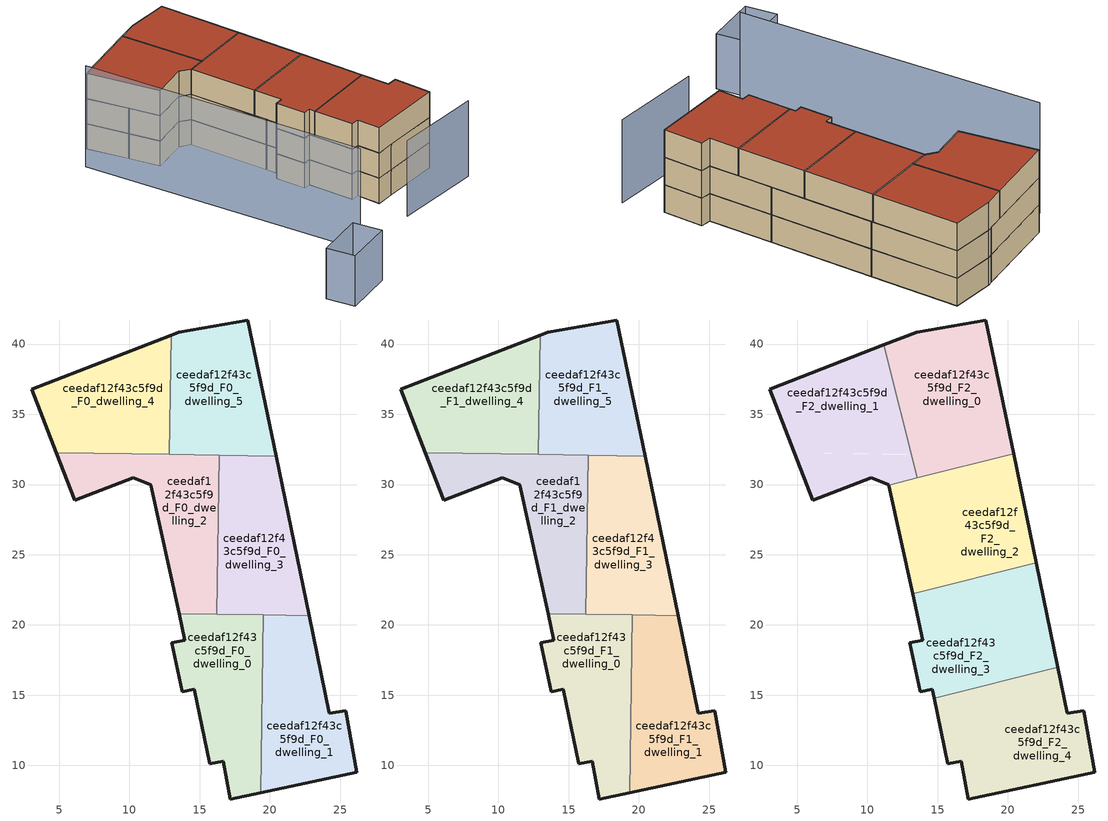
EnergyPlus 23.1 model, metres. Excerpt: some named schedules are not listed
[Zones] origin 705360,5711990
ceedaf12f43c5f9d_F0_dwelling_0
 floor ground (EU_floor_Construction): 19.35,8.08 19.54,20.72 13.54,20.81 13.96,18.93 13.03,18.74 13.75,15.24 14.62,15.42 15.72,10.13 16.68,10.3 17.18,7.62 z0
 wall outside (EU_wall_Construction): 19.35,8.08 17.18,7.62 16.68,10.3 15.72,10.13 14.62,15.42 13.75,15.24 13.03,18.74 13.96,18.93 13.54,20.81 z0:3
 wall to ceedaf12f43c5f9d_F0_dwelling_1 (EU_wall_Construction): 19.54,20.72 19.35,8.08 z0:3
 wall to ceedaf12f43c5f9d_F0_dwelling_3 (EU_wall_Construction): 16.23,20.77 19.54,20.72 z0:3
 wall to ceedaf12f43c5f9d_F0_dwelling_2 (EU_wall_Construction): 13.54,20.81 16.23,20.77 z0:3
ceedaf12f43c5f9d_F0_dwelling_1
 floor ground (EU_floor_Construction): 26.19,9.53 25.4,13.91 24.24,13.71 22.8,20.67 19.54,20.72 19.35,8.08 z0
 wall outside (EU_wall_Construction): 22.8,20.67 24.24,13.71 25.4,13.91 26.19,9.53 19.35,8.08 z0:3
 wall to ceedaf12f43c5f9d_F0_dwelling_3 (EU_wall_Construction): 19.54,20.72 22.8,20.67 z0:3
ceedaf12f43c5f9d_F0_dwelling_2
 floor ground (EU_floor_Construction): 16.23,20.77 16.4,32.08 4.82,32.25 6.12,28.89 10.27,30.5 11.52,29.97 13.54,20.81 z0
 wall outside (EU_wall_Construction): 13.54,20.81 11.52,29.97 10.27,30.5 6.12,28.89 4.82,32.25 z0:3
 wall to ceedaf12f43c5f9d_F0_dwelling_3 (EU_wall_Construction): 16.4,32.08 16.23,20.77 z0:3
 wall to ceedaf12f43c5f9d_F0_dwelling_4 (EU_wall_Construction): 4.82,32.25 12.86,32.14 z0:3
 wall to ceedaf12f43c5f9d_F0_dwelling_5 (EU_wall_Construction): 12.86,32.14 16.4,32.08 z0:3
ceedaf12f43c5f9d_F0_dwelling_3
 floor ground (EU_floor_Construction): 22.8,20.67 20.45,32.03 16.4,32.08 16.23,20.77 z0
 wall outside (EU_wall_Construction): 20.45,32.03 22.8,20.67 z0:3
 wall to ceedaf12f43c5f9d_F0_dwelling_5 (EU_wall_Construction): 16.4,32.08 20.45,32.03 z0:3
ceedaf12f43c5f9d_F0_dwelling_4
 floor ground (EU_floor_Construction): 12.86,32.14 12.98,40.64 3.06,36.79 4.82,32.25 z0
 wall outside (EU_wall_Construction): 4.82,32.25 3.06,36.79 12.98,40.64 z0:3
 wall to ceedaf12f43c5f9d_F0_dwelling_5 (EU_wall_Construction): 12.98,40.64 12.86,32.14 z0:3
ceedaf12f43c5f9d_F0_dwelling_5
 floor ground (EU_floor_Construction): 20.45,32.03 18.44,41.71 13.51,40.84 12.98,40.64 12.86,32.14 z0
 wall outside (EU_wall_Construction): 12.98,40.64 13.51,40.84 18.44,41.71 20.45,32.03 z0:3
ceedaf12f43c5f9d_F1_dwelling_0
 floor to ceedaf12f43c5f9d_F0_dwelling_0 (EU_floor_Construction): 19.35,8.08 19.54,20.72 13.54,20.81 13.96,18.93 13.03,18.74 13.75,15.24 14.62,15.42 15.72,10.13 16.68,10.3 17.18,7.62 z3
 wall outside (EU_wall_Construction): 19.35,8.08 17.18,7.62 16.68,10.3 15.72,10.13 14.62,15.42 13.75,15.24 13.03,18.74 13.96,18.93 13.54,20.81 z3:6
 wall to ceedaf12f43c5f9d_F1_dwelling_1 (EU_wall_Construction): 19.54,20.72 19.35,8.08 z3:6
 wall to ceedaf12f43c5f9d_F1_dwelling_3 (EU_wall_Construction): 16.23,20.77 19.54,20.72 z3:6
 wall to ceedaf12f43c5f9d_F1_dwelling_2 (EU_wall_Construction): 13.54,20.81 16.23,20.77 z3:6
ceedaf12f43c5f9d_F1_dwelling_1
 floor to ceedaf12f43c5f9d_F0_dwelling_1 (EU_floor_Construction): 26.19,9.53 25.4,13.91 24.24,13.71 22.8,20.67 19.54,20.72 19.35,8.08 z3
 wall outside (EU_wall_Construction): 22.8,20.67 24.24,13.71 25.4,13.91 26.19,9.53 19.35,8.08 z3:6
 wall to ceedaf12f43c5f9d_F1_dwelling_3 (EU_wall_Construction): 19.54,20.72 22.8,20.67 z3:6
ceedaf12f43c5f9d_F1_dwelling_2
 floor to ceedaf12f43c5f9d_F0_dwelling_2 (EU_floor_Construction): 16.23,20.77 16.4,32.08 4.82,32.25 6.12,28.89 10.27,30.5 11.52,29.97 13.54,20.81 z3
 wall outside (EU_wall_Construction): 13.54,20.81 11.52,29.97 10.27,30.5 6.12,28.89 4.82,32.25 z3:6
 wall to ceedaf12f43c5f9d_F1_dwelling_3 (EU_wall_Construction): 16.4,32.08 16.23,20.77 z3:6
 wall to ceedaf12f43c5f9d_F1_dwelling_4 (EU_wall_Construction): 4.82,32.25 12.86,32.14 z3:6
 wall to ceedaf12f43c5f9d_F1_dwelling_5 (EU_wall_Construction): 12.86,32.14 16.4,32.08 z3:6
ceedaf12f43c5f9d_F1_dwelling_3
 floor to ceedaf12f43c5f9d_F0_dwelling_3 (EU_floor_Construction): 22.8,20.67 20.45,32.03 16.4,32.08 16.23,20.77 z3
 wall outside (EU_wall_Construction): 20.45,32.03 22.8,20.67 z3:6
 wall to ceedaf12f43c5f9d_F1_dwelling_5 (EU_wall_Construction): 16.4,32.08 20.45,32.03 z3:6
ceedaf12f43c5f9d_F1_dwelling_4
 floor to ceedaf12f43c5f9d_F0_dwelling_4 (EU_floor_Construction): 12.86,32.14 12.98,40.64 3.06,36.79 4.82,32.25 z3
 wall outside (EU_wall_Construction): 4.82,32.25 3.06,36.79 12.98,40.64 z3:6
 wall to ceedaf12f43c5f9d_F1_dwelling_5 (EU_wall_Construction): 12.98,40.64 12.86,32.14 z3:6
ceedaf12f43c5f9d_F1_dwelling_5
 floor to ceedaf12f43c5f9d_F0_dwelling_5 (EU_floor_Construction): 20.45,32.03 18.44,41.71 13.51,40.84 12.98,40.64 12.86,32.14 z3
 wall outside (EU_wall_Construction): 12.98,40.64 13.51,40.84 18.44,41.71 20.45,32.03 z3:6
ceedaf12f43c5f9d_F2_dwelling_0
 floor to ceedaf12f43c5f9d_F1_dwelling_5 (EU_floor_Construction): 20.41,32.19 18.44,41.71 13.51,40.84 12.98,40.64 12.87,33.17 13.13,32.13 19.79,32.03 z6
 floor to ceedaf12f43c5f9d_F1_dwelling_4 (EU_floor_Construction): 12.87,33.17 12.98,40.64 11.18,39.94 z6
 floor to ceedaf12f43c5f9d_F1_dwelling_2 (EU_floor_Construction): 16.38,31.18 16.4,32.08 13.13,32.13 13.55,30.47 z6
 floor to ceedaf12f43c5f9d_F1_dwelling_3 (EU_floor_Construction): 19.79,32.03 16.4,32.08 16.38,31.18 z6
 wall outside (EU_wall_Construction): 11.18,39.94 13.51,40.84 18.44,41.71 20.41,32.19 z6:9
 wall to ceedaf12f43c5f9d_F2_dwelling_1 (EU_wall_Construction): 13.55,30.47 11.18,39.94 z6:9
 wall to ceedaf12f43c5f9d_F2_dwelling_2 (EU_wall_Construction): 20.41,32.19 13.55,30.47 z6:9
 roof outside (EU_roof_Construction): 18.44,41.71 20.41,32.19 13.55,30.47 11.18,39.94 13.51,40.84 z9
ceedaf12f43c5f9d_F2_dwelling_1
 floor to ceedaf12f43c5f9d_F1_dwelling_4 (EU_floor_Construction): 12.86,32.14 12.87,33.17 11.18,39.94 3.06,36.79 4.82,32.25 z6
 floor to ceedaf12f43c5f9d_F1_dwelling_5 (EU_floor_Construction): 13.13,32.13 12.87,33.17 12.86,32.14 z6
 floor to ceedaf12f43c5f9d_F1_dwelling_2 (EU_floor_Construction): 13.55,30.47 13.13,32.13 4.82,32.25 6.12,28.89 10.27,30.5 11.52,29.97 z6
 wall outside (EU_wall_Construction): 11.52,29.97 10.27,30.5 6.12,28.89 3.06,36.79 11.18,39.94 z6:9
 wall to ceedaf12f43c5f9d_F2_dwelling_2 (EU_wall_Construction): 13.55,30.47 11.52,29.96 z6:9
 roof outside (EU_roof_Construction): 11.18,39.94 13.55,30.47 11.52,29.97 10.27,30.5 6.12,28.89 3.06,36.79 z9
ceedaf12f43c5f9d_F2_dwelling_2
 floor to ceedaf12f43c5f9d_F1_dwelling_2 (EU_floor_Construction): 16.26,23 16.38,31.18 11.52,29.96 13.23,22.24 z6
 floor to ceedaf12f43c5f9d_F1_dwelling_3 (EU_floor_Construction): 22.02,24.44 20.45,32.03 19.79,32.03 16.38,31.18 16.26,23 z6
 floor to ceedaf12f43c5f9d_F1_dwelling_5 (EU_floor_Construction): 20.45,32.03 20.41,32.19 19.79,32.03 z6
 wall outside (EU_wall_Construction): 20.41,32.19 22.02,24.44 / 13.23,22.24 11.52,29.96 z6:9
 wall to ceedaf12f43c5f9d_F2_dwelling_3 (EU_wall_Construction): 22.02,24.44 13.23,22.24 z6:9
 roof outside (EU_roof_Construction): 20.41,32.19 22.02,24.44 13.23,22.24 11.52,29.96 z9
ceedaf12f43c5f9d_F2_dwelling_3
 floor to ceedaf12f43c5f9d_F1_dwelling_0 (EU_floor_Construction): 19.47,15.96 19.54,20.72 13.54,20.81 13.96,18.93 13.03,18.74 13.75,15.24 14.62,15.42 14.75,14.78 z6
 floor to ceedaf12f43c5f9d_F1_dwelling_1 (EU_floor_Construction): 23.56,16.99 22.8,20.67 19.54,20.72 19.47,15.96 z6
 floor to ceedaf12f43c5f9d_F1_dwelling_3 (EU_floor_Construction): 22.8,20.67 22.02,24.44 16.26,23 16.23,20.77 z6
 floor to ceedaf12f43c5f9d_F1_dwelling_2 (EU_floor_Construction): 16.23,20.77 16.26,23 13.23,22.24 13.54,20.81 z6
 wall outside (EU_wall_Construction): 22.02,24.44 23.56,16.99 / 14.75,14.78 14.62,15.42 13.75,15.24 13.03,18.74 13.96,18.93 13.23,22.24 z6:9
 wall to ceedaf12f43c5f9d_F2_dwelling_4 (EU_wall_Construction): 23.56,16.99 14.75,14.78 z6:9
 roof outside (EU_roof_Construction): 22.02,24.44 23.56,16.99 14.75,14.78 14.62,15.42 13.75,15.24 13.03,18.74 13.96,18.93 13.23,22.24 z9
ceedaf12f43c5f9d_F2_dwelling_4
 floor to ceedaf12f43c5f9d_F1_dwelling_1 (EU_floor_Construction): 26.19,9.53 25.4,13.91 24.24,13.71 23.56,16.99 19.47,15.96 19.35,8.08 z6
 floor to ceedaf12f43c5f9d_F1_dwelling_0 (EU_floor_Construction): 19.35,8.08 19.47,15.96 14.75,14.78 15.72,10.13 16.68,10.3 17.18,7.62 z6
 wall outside (EU_wall_Construction): 23.56,16.99 24.24,13.71 25.4,13.91 26.19,9.53 17.18,7.62 16.68,10.3 15.72,10.13 14.75,14.78 z6:9
 roof outside (EU_roof_Construction): 23.56,16.99 24.24,13.71 25.4,13.91 26.19,9.53 17.18,7.62 16.68,10.3 15.72,10.13 14.75,14.78 z9
shading: 17.46,3.69 27.79,5.45 z0:9; 6.29,-4.32 0.59,-6.31 / 0.59,-6.31 -0.53,-3.09 / -0.53,-3.09 5.16,-1.1 / 5.16,-1.1 6.29,-4.32 z0:6; 0.47,34.12 9.09,1.94 z0:12
[Building]
EU S2 Campaign: North Axis=0; Terrain=City; Solar Distribution=FullExterior
[Site:Location]
London: Latitude=51.5; Longitude=-0.5; Time Zone=0; Elevation=25
[SizingPeriod:WeatherFileDays]
AnnualSizingPeriod: Begin Month=1; Begin Day of Month=1; End Month=12; End Day of Month=31; Day of Week for Start Day=Monday; Use Weather File Daylight Saving Period=No; Use Weather File Rain and Snow Indicators=No
[MATERIAL]
EU_InternalMass_Material: Roughness=MediumRough; Thickness=0.1; Conductivity=1; Density=1800; Specific Heat=900; Thermal Absorptance=0.9; Solar Absorptance=0.7; Visible Absorptance=0.7
[MATERIAL:NOMASS] Roughness=MediumRough; Thermal Absorptance=0.9; Solar Absorptance=0.7; Visible Absorptance=0.7
Name | Thermal Resistance
EU_wall_NoMass | 1.04674
EU_roof_NoMass | 4.32442
EU_floor_NoMass | 2.04616
[CONSTRUCTION]
EU_wall_Construction: EU_wall_NoMass
EU_roof_Construction: EU_roof_NoMass
EU_floor_Construction: EU_floor_NoMass
EU_InternalMass_Construction: EU_InternalMass_Material
[ZONE] Type=1; Multiplier=1; Ceiling Height=autocalculate; Floor Area=autocalculate; Part of Total Floor Area=Yes
Name | Volume
ceedaf12f43c5f9d_F0_dwelling_0; ceedaf12f43c5f9d_F1_dwelling_0 | 180.146
ceedaf12f43c5f9d_F2_dwelling_0 | 216.153
ceedaf12f43c5f9d_F0_dwelling_1; ceedaf12f43c5f9d_F1_dwelling_1; ceedaf12f43c5f9d_F0_dwelling_3; ceedaf12f43c5f9d_F1_dwelling_3 | 180.16
ceedaf12f43c5f9d_F2_dwelling_1 | 216.191
ceedaf12f43c5f9d_F0_dwelling_2; ceedaf12f43c5f9d_F1_dwelling_2 | 180.14
ceedaf12f43c5f9d_F2_dwelling_2 | 216.174
ceedaf12f43c5f9d_F2_dwelling_3 | 216.162
ceedaf12f43c5f9d_F0_dwelling_4; ceedaf12f43c5f9d_F1_dwelling_4 | 180.132
ceedaf12f43c5f9d_F2_dwelling_4 | 216.179
ceedaf12f43c5f9d_F0_dwelling_5; ceedaf12f43c5f9d_F1_dwelling_5 | 180.15
[INTERNALMASS] Construction=EU_InternalMass_Construction
Name | Zone or ZoneList | Surface Area
ceedaf12f43c5f9d_F0_dwelling_0_EU_InternalMass | ceedaf12f43c5f9d_F0_dwelling_0 | 60.0488
ceedaf12f43c5f9d_F0_dwelling_1_EU_InternalMass | ceedaf12f43c5f9d_F0_dwelling_1 | 60.0534
ceedaf12f43c5f9d_F0_dwelling_2_EU_InternalMass | ceedaf12f43c5f9d_F0_dwelling_2 | 60.0462
ceedaf12f43c5f9d_F0_dwelling_3_EU_InternalMass | ceedaf12f43c5f9d_F0_dwelling_3 | 60.053
ceedaf12f43c5f9d_F0_dwelling_4_EU_InternalMass | ceedaf12f43c5f9d_F0_dwelling_4 | 60.0439
ceedaf12f43c5f9d_F0_dwelling_5_EU_InternalMass | ceedaf12f43c5f9d_F0_dwelling_5 | 60.0501
ceedaf12f43c5f9d_F1_dwelling_0_EU_InternalMass | ceedaf12f43c5f9d_F1_dwelling_0 | 60.0488
ceedaf12f43c5f9d_F1_dwelling_1_EU_InternalMass | ceedaf12f43c5f9d_F1_dwelling_1 | 60.0534
ceedaf12f43c5f9d_F1_dwelling_2_EU_InternalMass | ceedaf12f43c5f9d_F1_dwelling_2 | 60.0462
ceedaf12f43c5f9d_F1_dwelling_3_EU_InternalMass | ceedaf12f43c5f9d_F1_dwelling_3 | 60.053
ceedaf12f43c5f9d_F1_dwelling_4_EU_InternalMass | ceedaf12f43c5f9d_F1_dwelling_4 | 60.0439
ceedaf12f43c5f9d_F1_dwelling_5_EU_InternalMass | ceedaf12f43c5f9d_F1_dwelling_5 | 60.0501
ceedaf12f43c5f9d_F2_dwelling_0_EU_InternalMass | ceedaf12f43c5f9d_F2_dwelling_0 | 72.0516
ceedaf12f43c5f9d_F2_dwelling_1_EU_InternalMass | ceedaf12f43c5f9d_F2_dwelling_1 | 72.0578
ceedaf12f43c5f9d_F2_dwelling_2_EU_InternalMass | ceedaf12f43c5f9d_F2_dwelling_2 | 72.0576
ceedaf12f43c5f9d_F2_dwelling_3_EU_InternalMass | ceedaf12f43c5f9d_F2_dwelling_3 | 72.0544
ceedaf12f43c5f9d_F2_dwelling_4_EU_InternalMass | ceedaf12f43c5f9d_F2_dwelling_4 | 72.0596
[OTHEREQUIPMENT] Fuel Type=Electricity; Design Level Calculation Method=Watts/Area; Power per Zone Floor Area=1; Fraction Latent=0; Fraction Radiant=0; Fraction Lost=0; Carbon Dioxide Generation Rate=0; EndUse Subcategory=EU_Step8_InternalGains
Name | Zone or ZoneList or Space or SpaceList | Schedule
EU_Step8_InternalGain_ceedaf12f43c5f9d_F0_dwelling_0_f000 | ceedaf12f43c5f9d_F0_dwelling_0 | EU_Step8_GainSchedule_ceedaf12f43c5f9d_F0_dwelling_0_f000
EU_Step8_InternalGain_ceedaf12f43c5f9d_F0_dwelling_1_f000 | ceedaf12f43c5f9d_F0_dwelling_1 | EU_Step8_GainSchedule_ceedaf12f43c5f9d_F0_dwelling_1_f000
EU_Step8_InternalGain_ceedaf12f43c5f9d_F0_dwelling_2_f000 | ceedaf12f43c5f9d_F0_dwelling_2 | EU_Step8_GainSchedule_ceedaf12f43c5f9d_F0_dwelling_2_f000
EU_Step8_InternalGain_ceedaf12f43c5f9d_F0_dwelling_3_f000 | ceedaf12f43c5f9d_F0_dwelling_3 | EU_Step8_GainSchedule_ceedaf12f43c5f9d_F0_dwelling_3_f000
EU_Step8_InternalGain_ceedaf12f43c5f9d_F0_dwelling_4_f000 | ceedaf12f43c5f9d_F0_dwelling_4 | EU_Step8_GainSchedule_ceedaf12f43c5f9d_F0_dwelling_4_f000
EU_Step8_InternalGain_ceedaf12f43c5f9d_F0_dwelling_5_f000 | ceedaf12f43c5f9d_F0_dwelling_5 | EU_Step8_GainSchedule_ceedaf12f43c5f9d_F0_dwelling_5_f000
EU_Step8_InternalGain_ceedaf12f43c5f9d_F1_dwelling_0_f000 | ceedaf12f43c5f9d_F1_dwelling_0 | EU_Step8_GainSchedule_ceedaf12f43c5f9d_F1_dwelling_0_f000
EU_Step8_InternalGain_ceedaf12f43c5f9d_F1_dwelling_1_f000 | ceedaf12f43c5f9d_F1_dwelling_1 | EU_Step8_GainSchedule_ceedaf12f43c5f9d_F1_dwelling_1_f000
EU_Step8_InternalGain_ceedaf12f43c5f9d_F1_dwelling_2_f000 | ceedaf12f43c5f9d_F1_dwelling_2 | EU_Step8_GainSchedule_ceedaf12f43c5f9d_F1_dwelling_2_f000
EU_Step8_InternalGain_ceedaf12f43c5f9d_F1_dwelling_3_f000 | ceedaf12f43c5f9d_F1_dwelling_3 | EU_Step8_GainSchedule_ceedaf12f43c5f9d_F1_dwelling_3_f000
EU_Step8_InternalGain_ceedaf12f43c5f9d_F1_dwelling_4_f000 | ceedaf12f43c5f9d_F1_dwelling_4 | EU_Step8_GainSchedule_ceedaf12f43c5f9d_F1_dwelling_4_f000
EU_Step8_InternalGain_ceedaf12f43c5f9d_F1_dwelling_5_f000 | ceedaf12f43c5f9d_F1_dwelling_5 | EU_Step8_GainSchedule_ceedaf12f43c5f9d_F1_dwelling_5_f000
EU_Step8_InternalGain_ceedaf12f43c5f9d_F2_dwelling_0_f000 | ceedaf12f43c5f9d_F2_dwelling_0 | EU_Step8_GainSchedule_ceedaf12f43c5f9d_F2_dwelling_0_f000
EU_Step8_InternalGain_ceedaf12f43c5f9d_F2_dwelling_1_f000 | ceedaf12f43c5f9d_F2_dwelling_1 | EU_Step8_GainSchedule_ceedaf12f43c5f9d_F2_dwelling_1_f000
EU_Step8_InternalGain_ceedaf12f43c5f9d_F2_dwelling_2_f000 | ceedaf12f43c5f9d_F2_dwelling_2 | EU_Step8_GainSchedule_ceedaf12f43c5f9d_F2_dwelling_2_f000
EU_Step8_InternalGain_ceedaf12f43c5f9d_F2_dwelling_3_f000 | ceedaf12f43c5f9d_F2_dwelling_3 | EU_Step8_GainSchedule_ceedaf12f43c5f9d_F2_dwelling_3_f000
EU_Step8_InternalGain_ceedaf12f43c5f9d_F2_dwelling_4_f000 | ceedaf12f43c5f9d_F2_dwelling_4 | EU_Step8_GainSchedule_ceedaf12f43c5f9d_F2_dwelling_4_f000
[ZONEVENTILATION:DESIGNFLOWRATE] Schedule=EU_AlwaysOn; Design Flow Rate Calculation Method=AirChanges/Hour; Air Changes per Hour=0.488719; Ventilation Type=Natural; Fan Pressure Rise=0; Fan Total Efficiency=1; Constant Term Coefficient=1; Temperature Term Coefficient=0; Velocity Term Coefficient=0; Velocity Squared Term Coefficient=0; Minimum Indoor Temperature=-100; Maximum Indoor Temperature=100; Delta Temperature=-100; Minimum Outdoor Temperature=-100; Maximum Outdoor Temperature=100; Maximum Wind Speed=40
Name | Zone or ZoneList or Space or SpaceList
EU_ConstantAir_ceedaf12f43c5f9d_F0_dwelling_0 | ceedaf12f43c5f9d_F0_dwelling_0
EU_ConstantAir_ceedaf12f43c5f9d_F0_dwelling_1 | ceedaf12f43c5f9d_F0_dwelling_1
EU_ConstantAir_ceedaf12f43c5f9d_F0_dwelling_2 | ceedaf12f43c5f9d_F0_dwelling_2
EU_ConstantAir_ceedaf12f43c5f9d_F0_dwelling_3 | ceedaf12f43c5f9d_F0_dwelling_3
EU_ConstantAir_ceedaf12f43c5f9d_F0_dwelling_4 | ceedaf12f43c5f9d_F0_dwelling_4
EU_ConstantAir_ceedaf12f43c5f9d_F0_dwelling_5 | ceedaf12f43c5f9d_F0_dwelling_5
EU_ConstantAir_ceedaf12f43c5f9d_F1_dwelling_0 | ceedaf12f43c5f9d_F1_dwelling_0
EU_ConstantAir_ceedaf12f43c5f9d_F1_dwelling_1 | ceedaf12f43c5f9d_F1_dwelling_1
EU_ConstantAir_ceedaf12f43c5f9d_F1_dwelling_2 | ceedaf12f43c5f9d_F1_dwelling_2
EU_ConstantAir_ceedaf12f43c5f9d_F1_dwelling_3 | ceedaf12f43c5f9d_F1_dwelling_3
EU_ConstantAir_ceedaf12f43c5f9d_F1_dwelling_4 | ceedaf12f43c5f9d_F1_dwelling_4
EU_ConstantAir_ceedaf12f43c5f9d_F1_dwelling_5 | ceedaf12f43c5f9d_F1_dwelling_5
EU_ConstantAir_ceedaf12f43c5f9d_F2_dwelling_0 | ceedaf12f43c5f9d_F2_dwelling_0
EU_ConstantAir_ceedaf12f43c5f9d_F2_dwelling_1 | ceedaf12f43c5f9d_F2_dwelling_1
EU_ConstantAir_ceedaf12f43c5f9d_F2_dwelling_2 | ceedaf12f43c5f9d_F2_dwelling_2
EU_ConstantAir_ceedaf12f43c5f9d_F2_dwelling_3 | ceedaf12f43c5f9d_F2_dwelling_3
EU_ConstantAir_ceedaf12f43c5f9d_F2_dwelling_4 | ceedaf12f43c5f9d_F2_dwelling_4
[HVACTEMPLATE:THERMOSTAT] Constant Heating Setpoint=20; Constant Cooling Setpoint=50
EU_HeatOnly_ceedaf12f43c5f9d_F0_dwelling_0; EU_HeatOnly_ceedaf12f43c5f9d_F0_dwelling_1; EU_HeatOnly_ceedaf12f43c5f9d_F0_dwelling_2; EU_HeatOnly_ceedaf12f43c5f9d_F0_dwelling_3; EU_HeatOnly_ceedaf12f43c5f9d_F0_dwelling_4; EU_HeatOnly_ceedaf12f43c5f9d_F0_dwelling_5; EU_HeatOnly_ceedaf12f43c5f9d_F1_dwelling_0; EU_HeatOnly_ceedaf12f43c5f9d_F1_dwelling_1; EU_HeatOnly_ceedaf12f43c5f9d_F1_dwelling_2; EU_HeatOnly_ceedaf12f43c5f9d_F1_dwelling_3; EU_HeatOnly_ceedaf12f43c5f9d_F1_dwelling_4; EU_HeatOnly_ceedaf12f43c5f9d_F1_dwelling_5; EU_HeatOnly_ceedaf12f43c5f9d_F2_dwelling_0; EU_HeatOnly_ceedaf12f43c5f9d_F2_dwelling_1; EU_HeatOnly_ceedaf12f43c5f9d_F2_dwelling_2; EU_HeatOnly_ceedaf12f43c5f9d_F2_dwelling_3; EU_HeatOnly_ceedaf12f43c5f9d_F2_dwelling_4
